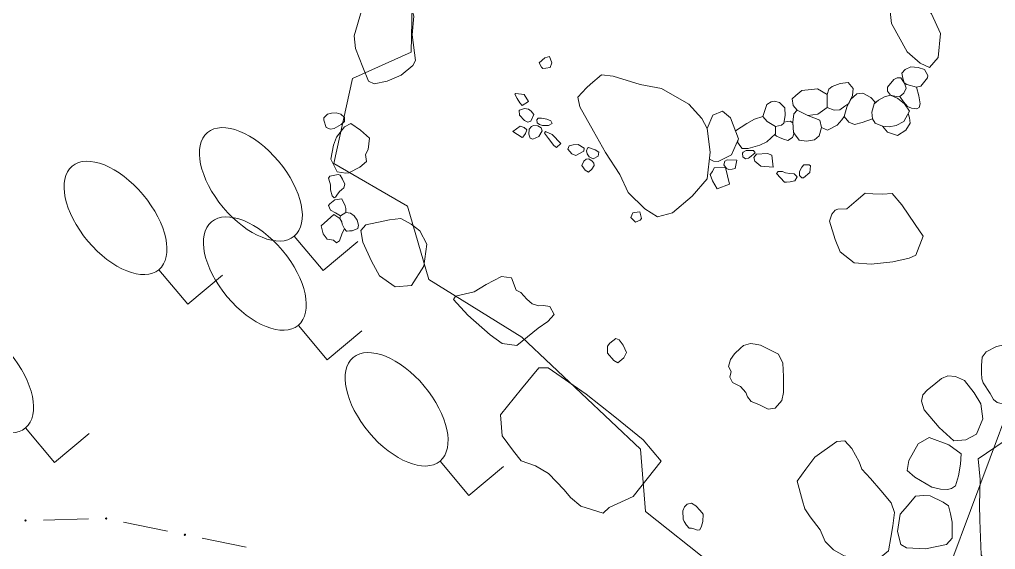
# Model space of a CAD drawing. Header units: metres. Extents: x -10443 to -4073, y -33280 to -26846.
# Drawn here: x -7939.05 to -7928.21, y -29718.45 to -29712.57 of the extents above; entities that cross this region are included whole.
import ezdxf

# ---------------------------------------------------------------- set-up
doc = ezdxf.new("R2010")
doc.units = ezdxf.units.M
doc.header["$MEASUREMENT"] = 0
doc.linetypes.add('CONTINUOUS_1', pattern=[0])
doc.linetypes.add('CONTINUOUS_2', pattern=[0])
for name, color, linetype, lineweight in [('園路', 241, 'CONTINUOUS_2', 18), ('木', 254, 'CONTINUOUS_2', 18), ('構造物', 241, 'CONTINUOUS_2', 18), ('石', 241, 'CONTINUOUS_2', 18), ('護岸', 241, 'CONTINUOUS_2', 18)]:
    doc.layers.add(name, color=color, linetype=linetype, lineweight=lineweight)

msp = doc.modelspace()

# ---------------------------------------------------------------- hatches: boundary and pattern name
at = {"layer": '園路', "linetype": 'CONTINUOUS_1', "lineweight": 18}
for points in [[(-7938.974, -29718.131, 1), (-7938.989, -29718.131, 1)], [(-7938.079, -29718.109, 1), (-7938.094, -29718.109, 1)], [(-7937.205, -29718.289, 1), (-7937.22, -29718.289, 1)]]:
    msp.add_hatch(color=241, dxfattribs=at).paths.add_polyline_path(points, flags=0)

# ---------------------------------------------------------------- linework, layer by layer
at = {"layer": '園路', "color": 1, "linetype": 'CONTINUOUS_1', "lineweight": 18}
for p, q in [((-7938.284, -29718.114), (-7938.784, -29718.126)), ((-7937.405, -29718.249), (-7937.895, -29718.148)), ((-7936.531, -29718.429), (-7937.021, -29718.328))]:
    msp.add_line(p, q, dxfattribs=at)
for centre in [(-7938.982, -29718.131), (-7938.087, -29718.109), (-7937.213, -29718.289)]:
    msp.add_circle(centre, 0.0075, dxfattribs=at)
at = {"layer": '木', "color": 1, "linetype": 'CONTINUOUS_1', "lineweight": 18}
for p, q in [((-7935.677, -29715.356), (-7935.998, -29714.973)), ((-7935.294, -29715.034), (-7935.677, -29715.356)), ((-7937.179, -29715.729), (-7937.501, -29715.346)), ((-7936.796, -29715.407), (-7937.179, -29715.729)), ((-7935.632, -29716.347), (-7935.953, -29715.964)), ((-7935.249, -29716.025), (-7935.632, -29716.347)), ((-7938.66, -29717.486), (-7938.982, -29717.103)), ((-7938.277, -29717.164), (-7938.66, -29717.486)), ((-7934.059, -29717.854), (-7934.38, -29717.471)), ((-7933.676, -29717.532), (-7934.059, -29717.854))]:
    msp.add_line(p, q, dxfattribs=at)
for centre in [(-7936.48, -29714.398), (-7937.983, -29714.771), (-7936.436, -29715.389), (-7939.464, -29716.528), (-7934.862, -29716.896)]:
    msp.add_ellipse(centre, major_axis=(-0.482, 0.575), ratio=0.533333, dxfattribs=at)
at = {"layer": '構造物', "color": 1, "linetype": 'CONTINUOUS_2', "lineweight": 18, "flags": 128}
msp.add_lwpolyline([(-7925.487, -29712.573), (-7922.038, -29713.889), (-7924.636, -29720.811), (-7928.927, -29719.188), (-7926.964, -29713.927), (-7926.133, -29714.282)], close=True, dxfattribs=at)
at = {"layer": '石', "color": 4, "linetype": 'CONTINUOUS_2', "lineweight": 18, "flags": 128}
for points in [[(-7929.331, -29711.64), (-7929.177, -29711.867), (-7929.107, -29712.083), (-7929.064, -29712.318), (-7928.925, -29712.503), (-7928.826, -29712.722), (-7928.852, -29712.988), (-7928.948, -29713.1), (-7929.051, -29713.054), (-7929.195, -29712.926), (-7929.369, -29712.611), (-7929.406, -29712.271), (-7929.472, -29712.066), (-7929.433, -29711.79), (-7929.427, -29711.689), (-7929.387, -29711.629), (-7929.331, -29711.64)], [(-7933.253, -29713.098), (-7933.28, -29713.048), (-7933.216, -29712.993), (-7933.166, -29712.979), (-7933.14, -29713.048), (-7933.156, -29713.1), (-7933.204, -29713.108), (-7933.239, -29713.111), (-7933.253, -29713.098)], [(-7929.199, -29713.291), (-7929.09, -29713.317), (-7929.041, -29713.307), (-7928.967, -29713.217), (-7928.964, -29713.191), (-7929.001, -29713.121), (-7929.072, -29713.1), (-7929.153, -29713.093), (-7929.218, -29713.123), (-7929.254, -29713.162), (-7929.244, -29713.219), (-7929.226, -29713.27), (-7929.199, -29713.291)], [(-7932.71, -29713.287), (-7932.588, -29713.181), (-7932.46, -29713.198), (-7932.157, -29713.29), (-7931.921, -29713.335), (-7931.617, -29713.508), (-7931.473, -29713.667), (-7931.414, -29713.776), (-7931.381, -29714.042), (-7931.414, -29714.335), (-7931.583, -29714.53), (-7931.799, -29714.714), (-7931.967, -29714.759), (-7932.105, -29714.67), (-7932.291, -29714.487), (-7932.385, -29714.29), (-7932.544, -29714.046), (-7932.677, -29713.807), (-7932.828, -29713.538), (-7932.852, -29713.431), (-7932.756, -29713.326), (-7932.71, -29713.287)], [(-7930.081, -29713.545), (-7930.004, -29713.576), (-7929.943, -29713.572), (-7929.886, -29713.529), (-7929.842, -29713.499), (-7929.803, -29713.41), (-7929.795, -29713.333), (-7929.85, -29713.268), (-7929.939, -29713.277), (-7930.027, -29713.313), (-7930.064, -29713.341), (-7930.081, -29713.401)], [(-7929.226, -29713.27), (-7929.265, -29713.216), (-7929.306, -29713.216), (-7929.344, -29713.234), (-7929.412, -29713.317), (-7929.411, -29713.364), (-7929.378, -29713.409), (-7929.301, -29713.425), (-7929.277, -29713.424), (-7929.23, -29713.386), (-7929.206, -29713.331), (-7929.217, -29713.296), (-7929.226, -29713.27)], [(-7930.472, -29713.447), (-7930.461, -29713.522), (-7930.414, -29713.575), (-7930.298, -29713.632), (-7930.187, -29713.618), (-7930.081, -29713.545), (-7930.081, -29713.401), (-7930.19, -29713.337), (-7930.363, -29713.355), (-7930.432, -29713.41), (-7930.472, -29713.447)], [(-7929.578, -29713.671), (-7929.695, -29713.711), (-7929.778, -29713.733), (-7929.841, -29713.706), (-7929.893, -29713.643), (-7929.864, -29713.541), (-7929.823, -29713.455), (-7929.753, -29713.394), (-7929.687, -29713.386), (-7929.599, -29713.432), (-7929.551, -29713.486), (-7929.559, -29713.505)], [(-7929.559, -29713.505), (-7929.586, -29713.596), (-7929.578, -29713.671), (-7929.551, -29713.719), (-7929.467, -29713.752), (-7929.396, -29713.759), (-7929.315, -29713.745), (-7929.23, -29713.7), (-7929.168, -29713.584), (-7929.225, -29713.505), (-7929.299, -29713.444), (-7929.378, -29713.409), (-7929.445, -29713.428), (-7929.513, -29713.464), (-7929.559, -29713.505)], [(-7929.09, -29713.317), (-7929.064, -29713.416), (-7929.05, -29713.505), (-7929.062, -29713.544), (-7929.088, -29713.558), (-7929.147, -29713.552), (-7929.189, -29713.535), (-7929.236, -29713.482), (-7929.277, -29713.424)], [(-7930.751, -29713.51), (-7930.797, -29713.646), (-7930.748, -29713.699), (-7930.655, -29713.757), (-7930.591, -29713.742), (-7930.564, -29713.718), (-7930.547, -29713.634), (-7930.553, -29713.548), (-7930.61, -29713.489), (-7930.669, -29713.475), (-7930.704, -29713.481), (-7930.751, -29713.51)], [(-7931.414, -29713.776), (-7931.352, -29713.629), (-7931.246, -29713.587), (-7931.156, -29713.66), (-7931.067, -29713.892), (-7931.146, -29714.072), (-7931.293, -29714.146), (-7931.346, -29714.141), (-7931.39, -29714.119)], [(-7930.414, -29713.575), (-7930.453, -29713.616), (-7930.464, -29713.706), (-7930.456, -29713.822), (-7930.393, -29713.906), (-7930.311, -29713.917), (-7930.224, -29713.903), (-7930.173, -29713.86), (-7930.147, -29713.767), (-7930.165, -29713.686), (-7930.298, -29713.632)], [(-7929.467, -29713.752), (-7929.412, -29713.818), (-7929.3, -29713.854), (-7929.21, -29713.795), (-7929.162, -29713.719), (-7929.169, -29713.661), (-7929.183, -29713.61)], [(-7930.655, -29713.757), (-7930.655, -29713.838), (-7930.751, -29713.926), (-7930.829, -29713.962), (-7930.959, -29714), (-7931.025, -29713.999), (-7931.041, -29713.983), (-7931.078, -29713.929), (-7931.067, -29713.892), (-7931.101, -29713.803), (-7930.973, -29713.721), (-7930.89, -29713.674), (-7930.797, -29713.646)], [(-7930.664, -29713.846), (-7930.646, -29713.862), (-7930.611, -29713.876), (-7930.566, -29713.898), (-7930.52, -29713.91), (-7930.469, -29713.877), (-7930.45, -29713.831), (-7930.456, -29713.823), (-7930.46, -29713.766), (-7930.464, -29713.715), (-7930.494, -29713.697), (-7930.527, -29713.699), (-7930.561, -29713.707)], [(-7930.147, -29713.767), (-7930.079, -29713.797), (-7929.971, -29713.739), (-7929.919, -29713.68), (-7929.893, -29713.643)], [(-7932.725, -29714.092), (-7932.679, -29714.116), (-7932.626, -29714.084), (-7932.617, -29714.042), (-7932.658, -29714.013), (-7932.732, -29713.989), (-7932.744, -29713.997), (-7932.754, -29714.025), (-7932.748, -29714.059), (-7932.725, -29714.092)], [(-7930.031, -29714.731), (-7930.055, -29714.808), (-7929.994, -29715.011), (-7929.939, -29715.148), (-7929.781, -29715.27), (-7929.595, -29715.284), (-7929.353, -29715.257), (-7929.173, -29715.219), (-7929.099, -29715.185), (-7929.017, -29714.972), (-7929.105, -29714.845), (-7929.255, -29714.624), (-7929.361, -29714.498), (-7929.47, -29714.507), (-7929.575, -29714.504), (-7929.659, -29714.496), (-7929.759, -29714.58), (-7929.864, -29714.669), (-7929.965, -29714.675), (-7929.993, -29714.684), (-7930.031, -29714.731)], [(-7935.602, -29714.616), (-7935.547, -29714.57), (-7935.469, -29714.558), (-7935.432, -29714.635), (-7935.426, -29714.667), (-7935.425, -29714.709), (-7935.486, -29714.749), (-7935.541, -29714.716), (-7935.596, -29714.685), (-7935.618, -29714.632), (-7935.602, -29714.616)], [(-7932.496, -29716.161), (-7932.43, -29716.111), (-7932.39, -29716.124), (-7932.346, -29716.184), (-7932.31, -29716.267), (-7932.341, -29716.326), (-7932.405, -29716.379), (-7932.452, -29716.356), (-7932.521, -29716.274), (-7932.52, -29716.196), (-7932.496, -29716.161)], [(-7930.984, -29716.711), (-7931.046, -29716.643), (-7931.132, -29716.597), (-7931.164, -29716.539), (-7931.147, -29716.477), (-7931.177, -29716.42), (-7931.154, -29716.342), (-7931.113, -29716.282), (-7931.046, -29716.216), (-7931.01, -29716.186), (-7930.934, -29716.167), (-7930.881, -29716.174), (-7930.823, -29716.184), (-7930.624, -29716.284), (-7930.576, -29716.383), (-7930.566, -29716.532), (-7930.567, -29716.711), (-7930.587, -29716.797), (-7930.661, -29716.883), (-7930.738, -29716.895), (-7930.84, -29716.844), (-7930.926, -29716.808), (-7930.968, -29716.758), (-7930.984, -29716.711)], [(-7928.164, -29716.828), (-7928.063, -29716.833), (-7927.952, -29716.797), (-7927.883, -29716.767), (-7927.847, -29716.537), (-7927.972, -29716.215), (-7927.997, -29716.158), (-7928.099, -29716.175), (-7928.201, -29716.197), (-7928.316, -29716.259), (-7928.362, -29716.319), (-7928.368, -29716.408), (-7928.371, -29716.491), (-7928.367, -29716.558), (-7928.349, -29716.602), (-7928.272, -29716.721), (-7928.237, -29716.788), (-7928.197, -29716.819), (-7928.164, -29716.828)], [(-7929.019, -29716.734), (-7929.034, -29716.806), (-7929.004, -29716.903), (-7928.838, -29717.099), (-7928.675, -29717.245), (-7928.542, -29717.235), (-7928.425, -29717.172), (-7928.353, -29717.003), (-7928.378, -29716.835), (-7928.449, -29716.714), (-7928.558, -29716.576), (-7928.659, -29716.531), (-7928.743, -29716.524), (-7928.815, -29716.553), (-7928.899, -29716.624), (-7928.967, -29716.681), (-7929.019, -29716.734)], [(-7929.196, -29717.575), (-7929.176, -29717.464), (-7929.073, -29717.281), (-7928.95, -29717.208), (-7928.731, -29717.29), (-7928.596, -29717.389), (-7928.601, -29717.507), (-7928.624, -29717.634), (-7928.659, -29717.746), (-7928.703, -29717.776), (-7928.747, -29717.785), (-7928.826, -29717.783), (-7928.921, -29717.761), (-7929.111, -29717.649), (-7929.196, -29717.575)], [(-7930.414, -29717.696), (-7930.319, -29717.56), (-7930.221, -29717.428), (-7929.974, -29717.252), (-7929.887, -29717.246), (-7929.808, -29717.332), (-7929.728, -29717.481), (-7929.697, -29717.56), (-7929.6, -29717.663), (-7929.487, -29717.798), (-7929.372, -29717.935), (-7929.334, -29718.044), (-7929.352, -29718.19), (-7929.375, -29718.319), (-7929.402, -29718.468), (-7929.482, -29718.536), (-7929.589, -29718.587), (-7929.713, -29718.557), (-7929.893, -29718.523), (-7930.013, -29718.455), (-7930.105, -29718.363), (-7930.159, -29718.235), (-7930.272, -29718.089), (-7930.331, -29718.001), (-7930.356, -29717.912), (-7930.414, -29717.696)], [(-7929.3, -29718.255), (-7929.264, -29718.397), (-7929.201, -29718.435), (-7928.99, -29718.445), (-7928.757, -29718.397), (-7928.694, -29718.326), (-7928.693, -29718.151), (-7928.713, -29718.057), (-7928.737, -29717.969), (-7928.796, -29717.926), (-7928.94, -29717.856), (-7929.014, -29717.852), (-7929.102, -29717.862), (-7929.192, -29717.969), (-7929.272, -29718.059), (-7929.3, -29718.255)], [(-7931.68, -29718.118), (-7931.684, -29718.023), (-7931.667, -29717.978), (-7931.638, -29717.951), (-7931.589, -29717.938), (-7931.539, -29717.97), (-7931.494, -29718.021), (-7931.458, -29718.06), (-7931.464, -29718.143), (-7931.476, -29718.195), (-7931.496, -29718.234), (-7931.522, -29718.238), (-7931.55, -29718.228), (-7931.587, -29718.217), (-7931.614, -29718.215), (-7931.644, -29718.182), (-7931.669, -29718.141), (-7931.68, -29718.118)]]:
    msp.add_lwpolyline(points, dxfattribs=at)
for points in [[(-7935.112, -29713.281), (-7934.968, -29713.252), (-7934.81, -29713.187), (-7934.683, -29713.08), (-7934.651, -29713.022), (-7934.688, -29712.738), (-7934.67, -29712.532), (-7934.708, -29712.398), (-7934.655, -29712.183), (-7934.78, -29712.073), (-7934.895, -29712.011), (-7935.136, -29712.234), (-7935.251, -29712.472), (-7935.333, -29712.749), (-7935.32, -29712.89), (-7935.236, -29713.095), (-7935.173, -29713.251)], [(-7933.468, -29713.523), (-7933.494, -29713.492), (-7933.525, -29713.443), (-7933.551, -29713.396), (-7933.538, -29713.389), (-7933.448, -29713.402), (-7933.399, -29713.479)], [(-7935.554, -29713.778), (-7935.596, -29713.784), (-7935.643, -29713.767), (-7935.67, -29713.687), (-7935.671, -29713.661), (-7935.631, -29713.619), (-7935.584, -29713.606), (-7935.532, -29713.605), (-7935.482, -29713.619), (-7935.442, -29713.657), (-7935.442, -29713.699), (-7935.476, -29713.734)], [(-7933.371, -29713.697), (-7933.406, -29713.707), (-7933.443, -29713.69), (-7933.498, -29713.631), (-7933.503, -29713.577), (-7933.499, -29713.574), (-7933.441, -29713.557), (-7933.4, -29713.563), (-7933.367, -29713.587), (-7933.352, -29713.605), (-7933.34, -29713.621)], [(-7935.522, -29714.259), (-7935.591, -29714.117), (-7935.564, -29713.963), (-7935.528, -29713.875), (-7935.44, -29713.76), (-7935.372, -29713.724), (-7935.264, -29713.797), (-7935.164, -29713.886), (-7935.178, -29714.011), (-7935.207, -29714.066), (-7935.197, -29714.144), (-7935.269, -29714.208), (-7935.393, -29714.27), (-7935.425, -29714.274)], [(-7933.284, -29713.868), (-7933.35, -29713.896), (-7933.378, -29713.884), (-7933.394, -29713.84), (-7933.39, -29713.786), (-7933.365, -29713.757), (-7933.344, -29713.746), (-7933.294, -29713.747), (-7933.258, -29713.77), (-7933.246, -29713.802)], [(-7933.243, -29713.744), (-7933.275, -29713.734), (-7933.301, -29713.716), (-7933.307, -29713.681), (-7933.29, -29713.664), (-7933.254, -29713.663), (-7933.195, -29713.673), (-7933.149, -29713.692), (-7933.134, -29713.723), (-7933.175, -29713.743)], [(-7933.572, -29713.81), (-7933.491, -29713.753), (-7933.445, -29713.765), (-7933.416, -29713.791), (-7933.431, -29713.835), (-7933.462, -29713.874), (-7933.47, -29713.877)], [(-7933.177, -29713.888), (-7933.222, -29713.831), (-7933.21, -29713.81), (-7933.137, -29713.844), (-7933.039, -29713.945), (-7933.089, -29713.99), (-7933.118, -29713.966)], [(-7932.783, -29714.031), (-7932.872, -29714.079), (-7932.917, -29714.061), (-7932.96, -29714.007), (-7932.947, -29713.969), (-7932.902, -29713.958), (-7932.846, -29713.956), (-7932.781, -29713.995)], [(-7930.943, -29714.1), (-7930.954, -29714.109), (-7930.99, -29714.113), (-7931.02, -29714.092), (-7931.021, -29714.052), (-7931.015, -29714.04), (-7930.981, -29714.021), (-7930.935, -29714.022), (-7930.902, -29714.024), (-7930.882, -29714.047)], [(-7930.683, -29714.207), (-7930.82, -29714.196), (-7930.886, -29714.141), (-7930.895, -29714.101), (-7930.866, -29714.064), (-7930.744, -29714.054), (-7930.697, -29714.073)], [(-7932.695, -29714.229), (-7932.731, -29714.261), (-7932.769, -29714.241), (-7932.805, -29714.187), (-7932.785, -29714.141), (-7932.757, -29714.118), (-7932.729, -29714.115), (-7932.693, -29714.142), (-7932.674, -29714.162), (-7932.67, -29714.19)], [(-7931.104, -29714.221), (-7931.139, -29714.231), (-7931.176, -29714.232), (-7931.199, -29714.221), (-7931.231, -29714.183), (-7931.22, -29714.139), (-7931.192, -29714.127), (-7931.084, -29714.128)], [(-7930.274, -29714.266), (-7930.344, -29714.325), (-7930.362, -29714.327), (-7930.39, -29714.298), (-7930.391, -29714.255), (-7930.363, -29714.206), (-7930.34, -29714.181), (-7930.281, -29714.18), (-7930.268, -29714.194)], [(-7935.602, -29714.308), (-7935.513, -29714.289), (-7935.49, -29714.297), (-7935.462, -29714.339), (-7935.436, -29714.397), (-7935.45, -29714.437), (-7935.474, -29714.46), (-7935.498, -29714.477), (-7935.527, -29714.517), (-7935.54, -29714.541), (-7935.557, -29714.549), (-7935.579, -29714.526), (-7935.595, -29714.46), (-7935.598, -29714.405), (-7935.615, -29714.341), (-7935.617, -29714.33)], [(-7931.167, -29714.396), (-7931.303, -29714.447), (-7931.356, -29714.358), (-7931.381, -29714.288), (-7931.356, -29714.255), (-7931.337, -29714.216), (-7931.211, -29714.212)], [(-7930.645, -29714.277), (-7930.625, -29714.256), (-7930.578, -29714.254), (-7930.545, -29714.27), (-7930.496, -29714.277), (-7930.449, -29714.283), (-7930.417, -29714.315), (-7930.443, -29714.358), (-7930.492, -29714.371), (-7930.533, -29714.373), (-7930.558, -29714.375)], [(-7935.486, -29714.749), (-7935.425, -29714.709), (-7935.376, -29714.717), (-7935.334, -29714.748), (-7935.299, -29714.794), (-7935.284, -29714.853), (-7935.293, -29714.888), (-7935.354, -29714.913), (-7935.384, -29714.914), (-7935.41, -29714.918), (-7935.419, -29714.917), (-7935.441, -29714.893), (-7935.466, -29714.841), (-7935.471, -29714.813), (-7935.493, -29714.778)], [(-7932.21, -29714.817), (-7932.263, -29714.768), (-7932.24, -29714.715), (-7932.221, -29714.711), (-7932.163, -29714.705), (-7932.144, -29714.778), (-7932.159, -29714.795)], [(-7935.56, -29714.734), (-7935.493, -29714.778), (-7935.471, -29714.813), (-7935.466, -29714.841), (-7935.441, -29714.893), (-7935.466, -29714.941), (-7935.495, -29715.027), (-7935.529, -29715.048), (-7935.562, -29715.017), (-7935.632, -29715.007), (-7935.678, -29714.946), (-7935.7, -29714.86)], [(-7935.205, -29714.849), (-7934.942, -29714.792), (-7934.814, -29714.776), (-7934.701, -29714.84), (-7934.606, -29714.915), (-7934.525, -29715.061), (-7934.559, -29715.307), (-7934.696, -29715.521), (-7934.877, -29715.538), (-7935.053, -29715.415), (-7935.14, -29715.25), (-7935.239, -29715.039), (-7935.258, -29714.909)], [(-7934.21, -29715.64), (-7934.002, -29715.591), (-7933.867, -29715.509), (-7933.697, -29715.422), (-7933.587, -29715.436), (-7933.534, -29715.575), (-7933.483, -29715.598), (-7933.415, -29715.674), (-7933.356, -29715.725), (-7933.284, -29715.747), (-7933.23, -29715.745), (-7933.163, -29715.755), (-7933.112, -29715.845), (-7933.183, -29715.921), (-7933.29, -29715.997), (-7933.526, -29716.189), (-7933.69, -29716.165), (-7933.823, -29716.07), (-7934.072, -29715.849), (-7934.232, -29715.676)], [(-7932.235, -29717.864), (-7931.927, -29717.473), (-7932.126, -29717.236), (-7932.44, -29716.981), (-7932.758, -29716.728), (-7933.179, -29716.435), (-7933.283, -29716.437), (-7933.477, -29716.668), (-7933.71, -29716.959), (-7933.69, -29717.192), (-7933.563, -29717.361), (-7933.48, -29717.467), (-7933.321, -29717.524), (-7933.175, -29717.609), (-7933.001, -29717.791), (-7932.931, -29717.875), (-7932.818, -29717.971), (-7932.571, -29718.051), (-7932.502, -29717.987)], [(-7927.73, -29719.031), (-7927.916, -29718.993), (-7928.011, -29718.892), (-7928.153, -29718.825), (-7928.232, -29718.78), (-7928.304, -29718.607), (-7928.373, -29718.512), (-7928.388, -29718.127), (-7928.391, -29717.954), (-7928.384, -29717.677), (-7928.407, -29717.448), (-7928.116, -29717.251), (-7928.026, -29717.25), (-7927.894, -29717.124), (-7927.816, -29717.058), (-7927.695, -29717.083), (-7927.566, -29717.123), (-7927.443, -29717.301), (-7927.532, -29717.599), (-7927.587, -29717.9), (-7927.61, -29718.157), (-7927.689, -29718.468), (-7927.7, -29718.72), (-7927.73, -29719.031), (-7927.916, -29718.993)]]:
    msp.add_lwpolyline(points, close=True, dxfattribs=at)
at = {"layer": '護岸', "color": 1, "lineweight": 18, "flags": 128}
msp.add_lwpolyline([(-7925.03, -29687.61), (-7919.017, -29689.977), (-7916.901, -29690.915), (-7916.366, -29691.311, 0.118487), (-7916.457, -29692.871), (-7916.805, -29693.163, 0.307861), (-7917.619, -29694.587), (-7918.047, -29695.239), (-7918.143, -29695.315, 0.21943), (-7919.104, -29697.019), (-7919.141, -29697.643), (-7918.862, -29698.447), (-7919.028, -29699.015, 0.208621), (-7919.265, -29700.589), (-7919.019, -29701.459), (-7919.035, -29702.068), (-7919.218, -29702.42, -0.201585), (-7920.263, -29703.821), (-7920.424, -29703.81), (-7921.078, -29704.928), (-7920.76, -29706.119, 0.220758), (-7921.936, -29707.27), (-7922.918, -29707.237), (-7923.14, -29707.523), (-7923.396, -29708.199), (-7924.59, -29707.915), (-7926.787, -29714.318), (-7926.849, -29715.54), (-7927.673, -29716.986), (-7927.838, -29719.079), (-7927.112, -29719.879), (-7925.881, -29720.116), (-7925.084, -29720.648), (-7925.147, -29721.22), (-7924.763, -29721.87), (-7925.28, -29724.506), (-7924.993, -29724.759), (-7924.509, -29725.218), (-7923.885, -29726.224), (-7924.133, -29727.84), (-7925.287, -29729.355), (-7925.712, -29730.057), (-7925.246, -29730.729), (-7926.055, -29731.062), (-7927.229, -29731.281), (-7928.111, -29731.527), (-7928.513, -29732.136), (-7929.865, -29733.147), (-7930.837, -29732.43), (-7933.994, -29733.968), (-7935.555, -29733.992), (-7936.043, -29733.883), (-7936.689, -29734.055), (-7937.395, -29733.979), (-7937.999, -29733.053), (-7938.788, -29731.936), (-7938.956, -29731.088), (-7939.313, -29729.955), (-7939.072, -29726.738), (-7939.22, -29725.207), (-7937.839, -29723.179), (-7936.751, -29722.355), (-7936.121, -29722.518), (-7935.585, -29722.645), (-7934.414, -29722.47), (-7933.363, -29722.598), (-7932.935, -29722.689), (-7932.559, -29722.286), (-7931.798, -29722.669), (-7930.665, -29722.001), (-7930.848, -29720.507), (-7931.537, -29719.47), (-7931.363, -29718.616), (-7932.1, -29718.032), (-7932.156, -29717.338), (-7933.472, -29716.094), (-7934.504, -29715.453), (-7934.742, -29714.639), (-7935.56, -29714.165), (-7935.352, -29713.224), (-7934.699, -29712.929), (-7934.68, -29711.892), (-7934.112, -29711.195), (-7933.704, -29710.425), (-7933.701, -29709.708), (-7933.053, -29708.917), (-7932.765, -29707.473), (-7932.912, -29706.69), (-7933.22, -29706.724), (-7932.82, -29705.955), (-7931.858, -29705.671), (-7930.714, -29704.969), (-7930.128, -29704.423), (-7928.993, -29702.097), (-7928.439, -29700.952), (-7927.573, -29698.896), (-7927.477, -29697.864), (-7927.88, -29697.471), (-7927.943, -29696.497), (-7927.607, -29696.355), (-7927.641, -29694.972), (-7927.626, -29693.217), (-7927.332, -29691.574), (-7927.224, -29691.263), (-7926.534, -29689.851), (-7926.652, -29688.655), (-7925.03, -29687.61)], format="xyb", dxfattribs=at)

doc.saveas('drawing.dxf')
